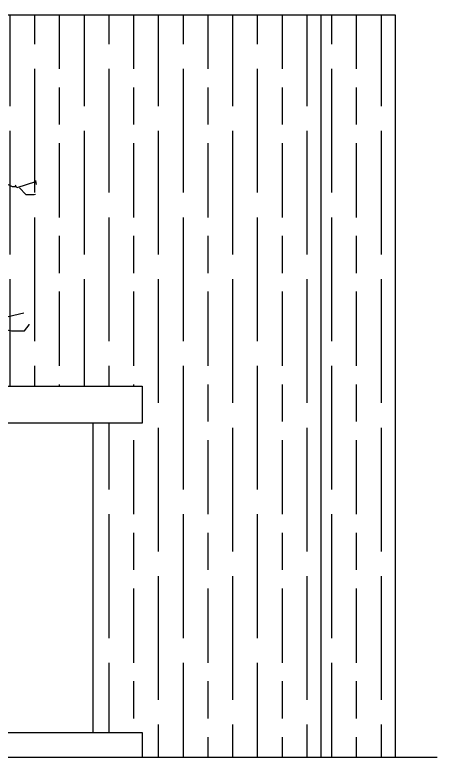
# Model space of a CAD drawing. Header units: centimetres. Extents: x 2004 to 13885, y -3131 to 5891.
# Drawn here: x 13544 to 13885, y 3974 to 4574 of the extents above; entities that cross this region are included whole.
import ezdxf

# ---------------------------------------------------------------- set-up
doc = ezdxf.new("R2010")
doc.units = ezdxf.units.CM

msp = doc.modelspace()

# ---------------------------------------------------------------- hatches: boundary and pattern name
at = {"transparency": 33554508}
h = msp.add_hatch(dxfattribs=at)
h.set_pattern_fill('GOST_WOOD', color=256, scale=10)
h.set_pattern_definition([(90, (0, 110.17), (60, -4e-15), [100, -20]), (90, (20, 90.17), (60, -4e-15), [60, -15, 30, -15]), (90, (40, 60.17), (60, -4e-15), [100, -20])])
h.paths.add_polyline_path([(13646.78, 4273.92), (13646.78, 4243.92), (13607.02, 4243.92), (13607.02, 3993.92), (13646.78, 3993.92), (13646.78, 3973.92), (13851.03, 3973.92), (13851.03, 4573.92), (13085.06, 4573.92), (13085.06, 4273.92)])

# ---------------------------------------------------------------- linework, layer by layer
for p, q in [((13085.06, 4573.92), (13851.03, 4573.92)), ((13791.03, 4573.92), (13791.03, 3973.92)), ((13851.03, 4573.92), (13851.03, 3973.92)), ((13607.02, 4243.92), (13607.02, 3993.92)), ((13646.78, 3993.92), (13646.78, 3973.92)), ((11885.06, 3973.92), (13885.06, 3973.92))]:
    msp.add_line(p, q)
at = {"color": 84}
for points in [[(13560.5, 4440.07), (13561.05, 4436.75)], [(13535.03, 4438.41), (13541.67, 4435.09), (13544.44, 4435.09)], [(13560.5, 4438.96), (13545.55, 4433.98), (13544.44, 4436.19)], [(13547.76, 4433.98), (13552.74, 4428.72), (13559.39, 4428.72), (13560.5, 4428.99)], [(13551.08, 4332.66), (13538.35, 4329.89), (13526.17, 4332.1), (13513.43, 4322.97), (13502.36, 4322.97), (13492.39, 4327.12), (13495.72, 4329.89), (13519.52, 4338.75), (13524.51, 4341.52), (13535.03, 4341.52)], [(13536.13, 4324.35), (13529.49, 4321.03), (13541.12, 4318.54), (13551.64, 4318.54), (13555.51, 4323.24), (13555.51, 4323.8)]]:
    msp.add_lwpolyline(points, dxfattribs=at)
for points in [[(13085.06, 4273.92), (13646.78, 4273.92), (13646.78, 4243.92), (13085.06, 4243.92)], [(12305.06, 3973.92), (12215.56, 3973.92), (12215.56, 3993.92), (13646.78, 3993.92)]]:
    msp.add_lwpolyline(points)

doc.saveas('drawing.dxf')
